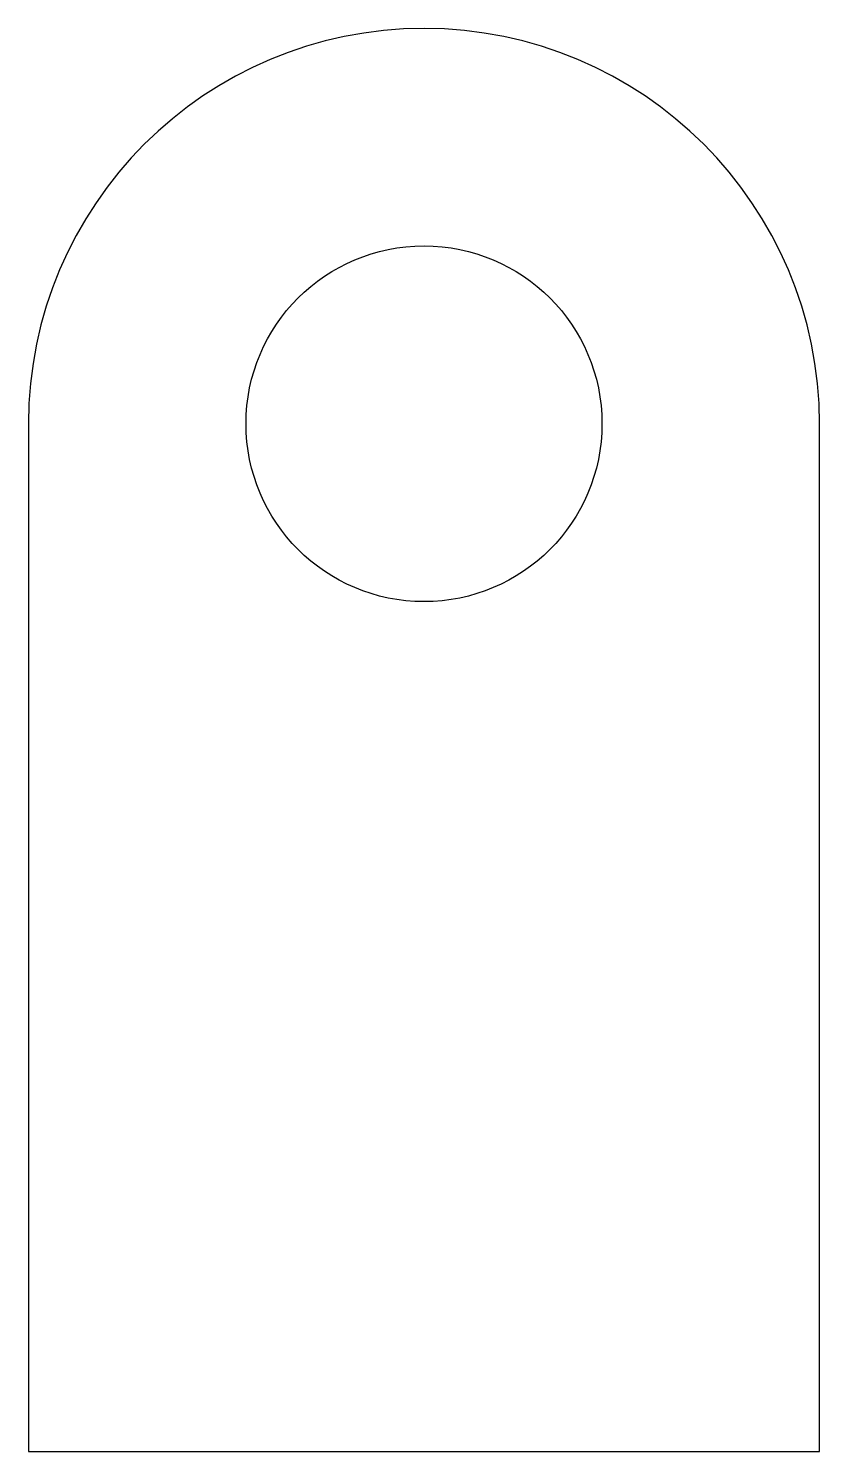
# Model space of a CAD drawing. Header units: millimetres. Extents: x 0 to 40, y 0 to 72.
import ezdxf

# ---------------------------------------------------------------- set-up
doc = ezdxf.new("R2010")
doc.units = ezdxf.units.MM
doc.layers.add('CUT', color=7, linetype='CONTINUOUS')

msp = doc.modelspace()

# ---------------------------------------------------------------- linework, layer by layer
at = {"layer": 'CUT'}
for p, q in [((0, 52), (0, 0)), ((40, 0), (40, 52)), ((0, 0), (40, 0))]:
    msp.add_line(p, q, dxfattribs=at)
msp.add_circle((20, 52), 9, dxfattribs=at)
msp.add_arc((20, 52), 20, 0, 180, dxfattribs=at)

doc.saveas('drawing.dxf')
